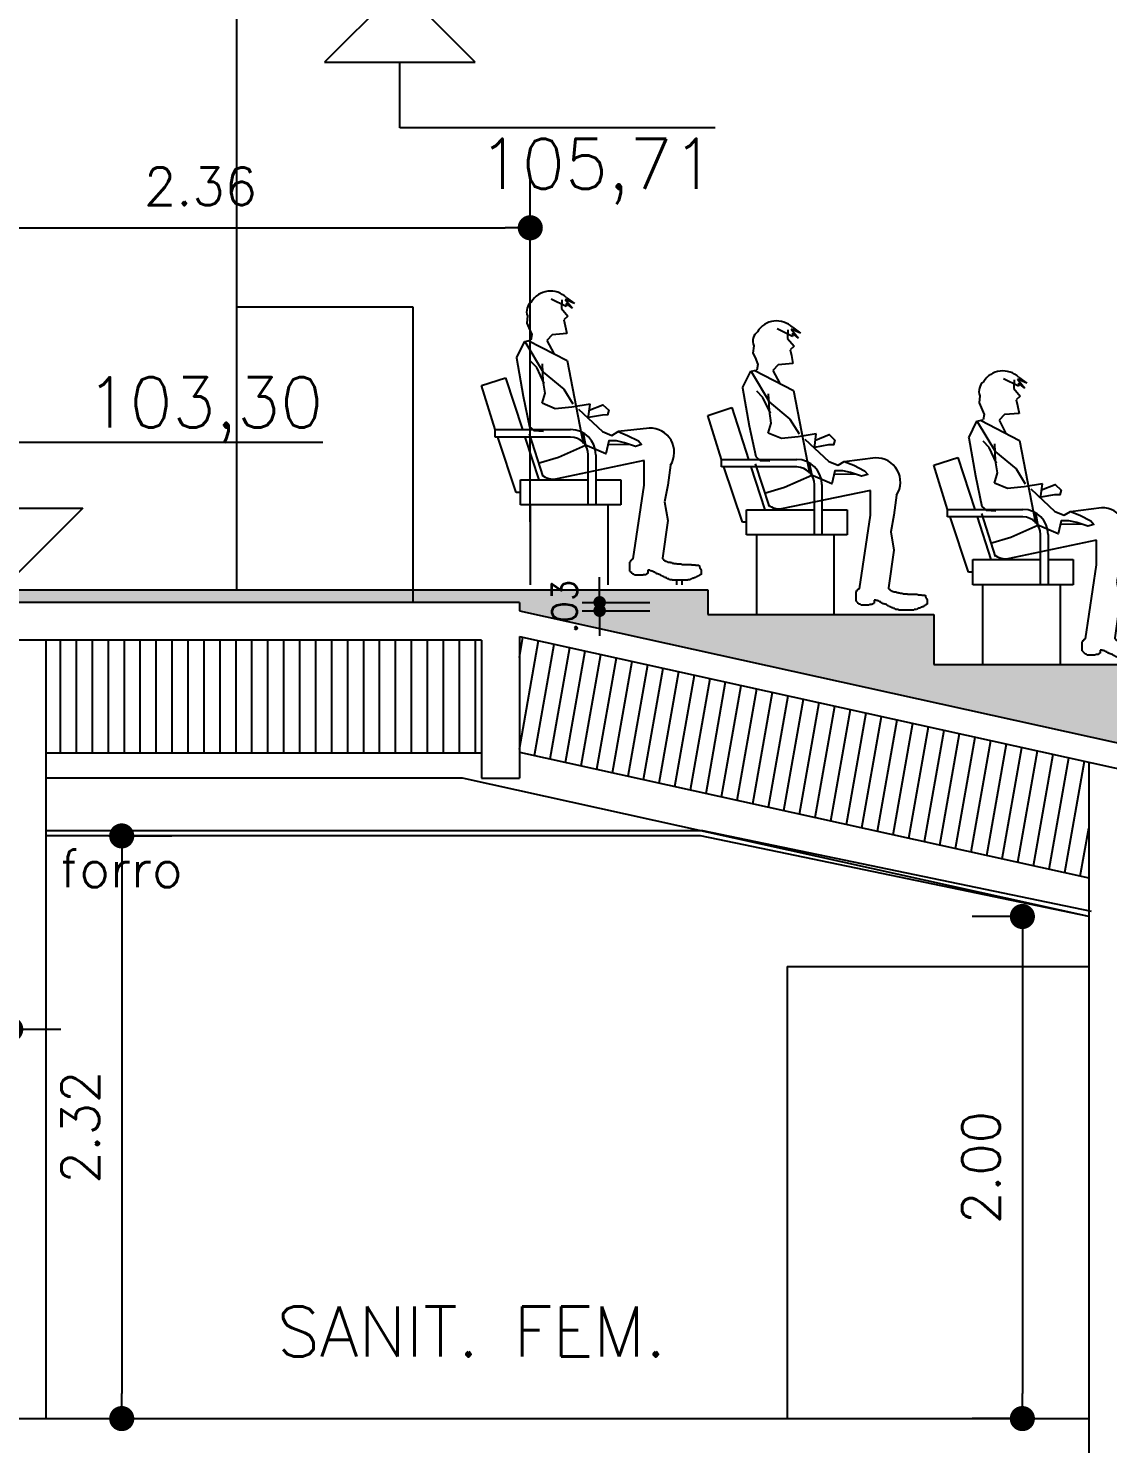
# Model space of a CAD drawing. Extents: x -14 to 107, y -33 to 53.
# Drawn here: x 27.31 to 31.61, y -23.35 to -17.72 of the extents above; entities that cross this region are included whole.
import ezdxf
from ezdxf.enums import TextEntityAlignment as Align

# ---------------------------------------------------------------- set-up
doc = ezdxf.new("R2010")
doc.units = 0
doc.header["$LTSCALE"] = 1.5
doc.header["$MEASUREMENT"] = 0
doc.layers.get('0').update_dxf_attribs({"linetype": 'CONTINUOUS'})
doc.layers.get('DEFPOINTS').update_dxf_attribs({"linetype": 'CONTINUOUS'})
for name, color, linetype in [('A-ESTRUTURA', 4, 'CONTINUOUS'), ('A-FORRO', 2, 'CONTINUOUS'), ('A-HACHURA', 1, 'CONTINUOUS'), ('A-MOBILIA', 1, 'CONTINUOUS'), ('A-PAREDE', 3, 'CONTINUOUS'), ('CARIMBO', 7, 'CONTINUOUS'), ('DUT', 3, 'CONTINUOUS'), ('HACHURA1', 1, 'CONTINUOUS'), ('LNHVISTA', 2, 'CONTINUOUS'), ('N-LNHVISTA', 2, 'CONTINUOUS'), ('N-NOTACOES', 7, 'CONTINUOUS'), ('N-TEXTO', 2, 'CONTINUOUS'), ('P-PESSOA', 7, 'CONTINUOUS')]:
    doc.layers.add(name, color=color, linetype=linetype)
doc.styles.add('COTA', font='romans.shx')
doc.styles.add('REGUA-080', font='simplex', dxfattribs={"height": 0.15})
doc.styles.add('ROMANS', font='romans')
doc.dimstyles.new('DG060-1', dxfattribs={"dimscale": 0.1, "dimtxt": 1.5, "dimasz": 1, "dimexe": 2, "dimexo": 2.5, "dimgap": 0.9, "dimtad": 1, "dimzin": 4, "dimtxsty": 'COTA', "dimblk": 'DOT', "dimblk1": 'DOT', "dimblk2": 'DOT', "dimsah": 1, "dimcen": 0.09, "dimclrd": 1, "dimclre": 1, "dimclrt": 2, "dimazin": 3, "dimtfac": 1, "dimtdec": 4, "dimtix": 1, "dimtmove": 0, "dimatfit": 3, "dimtvp": 2, "dimtolj": 1, "dimtzin": 0})

# ---------------------------------------------------------------- blocks, each defined once
blk = doc.blocks.new('N-1903')
at = {"layer": 'N-NOTACOES', "color": 1}
for p, q in [((0.012546, 0.005615), (0, 0.005615)), ((0, 0.005615), (0, 0.003)), ((-0.003, 0.003), (0.003, 0.003)), ((0, 0), (-0.003, 0.003)), ((0.003, 0.003), (0, 0))]:
    blk.add_line(p, q, dxfattribs=at)
at = {"layer": 'N-NOTACOES', "color": 2, "style": 'ROMANS'}
blk.add_attdef('COTAC', text='', height=0.002, dxfattribs=at).set_placement((0.007851, 0.006908), align=Align.MIDDLE)
blk = doc.blocks.new('PESSOA')
at = {"layer": 'A-MOBILIA'}
for p, q in [((-0.9738, 0.7935), (-0.8786, 0.8244)), ((-0.9196, 0.6179), (-0.9738, 0.7935)), ((-0.8786, 0.8244), (-0.8117, 0.6179)), ((-0.9196, 0.5879), (-0.9196, 0.6179)), ((-0.9196, 0.6179), (-0.6196, 0.6179)), ((-0.6196, 0.5879), (-0.9196, 0.5879)), ((-0.8363, 0.3679), (-0.9096, 0.5879)), ((-0.5496, 0.3179), (-0.5496, 0.5179)), ((-0.5196, 0.5179), (-0.5196, 0.3179)), ((-0.8196, 0.4179), (-0.5496, 0.4179)), ((-0.8196, 0.3179), (-0.8196, 0.4179)), ((-0.5196, 0.4179), (-0.4196, 0.4179)), ((-0.4196, 0.4179), (-0.4196, 0.3179)), ((-0.8196, 0.3679), (-0.8363, 0.3679)), ((-0.4196, 0.3179), (-0.8196, 0.3179)), ((-0.7803, 0.3179), (-0.7803, 0)), ((-0.4721, 0.3179), (-0.4721, 0))]:
    blk.add_line(p, q, dxfattribs=at)
at = {"layer": 'A-MOBILIA', "extrusion": (5.54832e-28, 1, 0)}
for p, q in [((-0.802, 0.5879), (-0.7469, 0.4179)), ((-0.7851, 0.601), (-0.73, 0.431))]:
    blk.add_line(p, q, dxfattribs=at)
at = {"layer": 'A-MOBILIA'}
for radius in [0.1, 0.07]:
    blk.add_arc((-0.6196, 0.5179), radius, 0, 90, dxfattribs=at)
at = {"layer": 'P-PESSOA'}
for p, q in [((-0.6371, 1.1081), (-0.6977, 1.1376)), ((-0.6045, 1.1202), (-0.6416, 1.1361)), ((-0.6416, 1.1361), (-0.6128, 1.1013)), ((-0.6371, 1.144), (-0.6045, 1.1202)), ((-0.6128, 1.1013), (-0.6371, 1.1202)), ((-0.6371, 1.1202), (-0.6371, 1.1081)), ((-0.6414, 1.0315), (-0.635, 1.0001)), ((-0.8352, 0.9031), (-0.8026, 0.9692)), ((-0.8026, 0.9692), (-0.7782, 0.9741)), ((-0.7892, 0.9732), (-0.6332, 0.8928)), ((-0.7743, 0.9963), (-0.7782, 0.9741)), ((-0.7147, 0.9728), (-0.6873, 0.9207)), ((-0.635, 1.0001), (-0.6936, 0.9952)), ((-0.6332, 0.8928), (-0.5697, 0.5631)), ((-0.3069, 0.6241), (-0.4309, 0.6082)), ((-0.5701, 0.6054), (-0.5602, 0.5542)), ((-0.3867, 0.559), (-0.4713, 0.5578)), ((-0.3267, 0.4949), (-0.6801, 0.4211))]:
    blk.add_line(p, q, dxfattribs=at)
at = {"layer": 'P-PESSOA', "linetype": 'CONTINUOUS'}
for p, q in [((-0.655, 1.1345), (-0.6564, 1.1)), ((-0.6564, 1.1), (-0.6304, 1.069)), ((-0.6304, 1.069), (-0.6463, 1.0544)), ((-0.6463, 1.0544), (-0.6413, 1.0313)), ((-0.6936, 0.9952), (-0.7147, 0.9728)), ((-0.8352, 0.9031), (-0.8091, 0.7517)), ((-0.7547, 0.8648), (-0.7787, 0.8891)), ((-0.7245, 0.8016), (-0.7547, 0.8648)), ((-0.7288, 0.8109), (-0.7318, 0.8795)), ((-0.7214, 0.763), (-0.7288, 0.8109)), ((-0.8091, 0.7517), (-0.7828, 0.6295)), ((-0.7334, 0.7226), (-0.7214, 0.763)), ((-0.6811, 0.7009), (-0.7334, 0.7226)), ((-0.6146, 0.7075), (-0.6811, 0.7009)), ((-0.5421, 0.7197), (-0.6146, 0.7075)), ((-0.5496, 0.6624), (-0.5421, 0.7197)), ((-0.7828, 0.6295), (-0.7657, 0.6143)), ((-0.7657, 0.6143), (-0.7274, 0.6121)), ((-0.5602, 0.5542), (-0.6684, 0.5066)), ((-0.6684, 0.5066), (-0.7485, 0.4828)), ((-0.3267, 0.3967), (-0.3267, 0.4949)), ((-0.2224, 0.4758), (-0.2334, 0.3967)), ((-0.3702, 0.1028), (-0.3267, 0.3967)), ((-0.2334, 0.3967), (-0.246, 0.3302)), ((-0.246, 0.3302), (-0.2334, 0.2564)), ((-0.2334, 0.2564), (-0.2546, 0.1062)), ((-0.3839, 0.0544), (-0.3839, 0.0903)), ((-0.3839, 0.0903), (-0.3821, 0.0903)), ((-0.3821, 0.0938), (-0.3803, 0.0956)), ((-0.3821, 0.0903), (-0.3821, 0.0938)), ((-0.3803, 0.0956), (-0.3785, 0.0974)), ((-0.3785, 0.0974), (-0.3767, 0.0992)), ((-0.3767, 0.0992), (-0.3767, 0.101)), ((-0.3767, 0.101), (-0.3749, 0.101)), ((-0.3749, 0.101), (-0.3749, 0.1028)), ((-0.3749, 0.1028), (-0.3702, 0.1028)), ((-0.3713, 0.1064), (-0.3695, 0.1064)), ((-0.3049, 0.058), (-0.3121, 0.058)), ((-0.3121, 0.058), (-0.3121, 0.0454)), ((-0.3049, 0.0562), (-0.3049, 0.058)), ((-0.2546, 0.1062), (-0.2546, 0.1028)), ((-0.2546, 0.1028), (-0.2511, 0.1028)), ((-0.2511, 0.1028), (-0.2511, 0.0992)), ((-0.2511, 0.0992), (-0.2475, 0.0992)), ((-0.2475, 0.0992), (-0.2475, 0.0974)), ((-0.2475, 0.0974), (-0.2457, 0.0974)), ((-0.2457, 0.0974), (-0.2457, 0.0956)), ((-0.2457, 0.0956), (-0.2439, 0.0956)), ((-0.2439, 0.0956), (-0.2421, 0.0938)), ((-0.2421, 0.0938), (-0.2385, 0.0938)), ((-0.2385, 0.0938), (-0.2367, 0.0921)), ((-0.2367, 0.0921), (-0.2349, 0.0921)), ((-0.2349, 0.0921), (-0.2331, 0.0903)), ((-0.2331, 0.0903), (-0.2223, 0.0903)), ((-0.2223, 0.0903), (-0.2223, 0.0885)), ((-0.2223, 0.0885), (-0.2152, 0.0885)), ((-0.2152, 0.0885), (-0.2152, 0.0867)), ((-0.2152, 0.0867), (-0.2098, 0.0867)), ((-0.2098, 0.0867), (-0.208, 0.0849)), ((-0.208, 0.0849), (-0.199, 0.0849)), ((-0.199, 0.0849), (-0.1972, 0.0831)), ((-0.1972, 0.0831), (-0.1811, 0.0831)), ((-0.1811, 0.0831), (-0.1775, 0.0813)), ((-0.1775, 0.0813), (-0.1398, 0.0813)), ((-0.1398, 0.0813), (-0.138, 0.0795)), ((-0.138, 0.0795), (-0.1236, 0.0795)), ((-0.1236, 0.0795), (-0.1218, 0.0777)), ((-0.1218, 0.0777), (-0.1093, 0.0777)), ((-0.1093, 0.0777), (-0.1075, 0.0759)), ((-0.1075, 0.0759), (-0.1075, 0.0705)), ((-0.1075, 0.0705), (-0.1057, 0.0687)), ((-0.1057, 0.0687), (-0.1057, 0.0651)), ((-0.1057, 0.0651), (-0.1039, 0.0651)), ((-0.1039, 0.0651), (-0.1039, 0.0634)), ((-0.1039, 0.0634), (-0.1021, 0.0634)), ((-0.1021, 0.0634), (-0.1021, 0.0598)), ((-0.1021, 0.0598), (-0.1003, 0.0598)), ((-0.1003, 0.0598), (-0.1003, 0.0418)), ((-0.3821, 0.0544), (-0.3839, 0.0544)), ((-0.3821, 0.0526), (-0.3821, 0.0544)), ((-0.3803, 0.0508), (-0.3821, 0.0526)), ((-0.3785, 0.049), (-0.3803, 0.0508)), ((-0.3767, 0.0472), (-0.3785, 0.049)), ((-0.3749, 0.0454), (-0.3767, 0.0472)), ((-0.3749, 0.0436), (-0.3749, 0.0454)), ((-0.3731, 0.0436), (-0.3749, 0.0436)), ((-0.3713, 0.0418), (-0.3731, 0.0436)), ((-0.3677, 0.0418), (-0.3713, 0.0418)), ((-0.3677, 0.04), (-0.3677, 0.0418)), ((-0.3659, 0.04), (-0.3677, 0.04)), ((-0.3641, 0.0382), (-0.3659, 0.04)), ((-0.3318, 0.0382), (-0.3641, 0.0382)), ((-0.33, 0.04), (-0.3318, 0.0382)), ((-0.3193, 0.04), (-0.33, 0.04)), ((-0.3175, 0.0418), (-0.3193, 0.0418)), ((-0.3193, 0.0418), (-0.3193, 0.04)), ((-0.3157, 0.0436), (-0.3175, 0.0436)), ((-0.3175, 0.0436), (-0.3175, 0.0418)), ((-0.3139, 0.0454), (-0.3157, 0.0436)), ((-0.3121, 0.0454), (-0.3139, 0.0454)), ((-0.2995, 0.0562), (-0.3049, 0.0562)), ((-0.2977, 0.0544), (-0.2995, 0.0562)), ((-0.2941, 0.0544), (-0.2977, 0.0544)), ((-0.2923, 0.0526), (-0.2941, 0.0544)), ((-0.2905, 0.0526), (-0.2923, 0.0526)), ((-0.2905, 0.0508), (-0.2905, 0.0526)), ((-0.2852, 0.0508), (-0.2905, 0.0508)), ((-0.2852, 0.0472), (-0.2852, 0.0508)), ((-0.2798, 0.0472), (-0.2852, 0.0472)), ((-0.2798, 0.0454), (-0.2798, 0.0472)), ((-0.2762, 0.0436), (-0.2798, 0.0454)), ((-0.2726, 0.0436), (-0.2762, 0.0436)), ((-0.2708, 0.0418), (-0.2726, 0.0436)), ((-0.2672, 0.0418), (-0.2708, 0.0418)), ((-0.2654, 0.04), (-0.2672, 0.0418)), ((-0.2618, 0.04), (-0.2654, 0.04)), ((-0.2618, 0.0382), (-0.2618, 0.04)), ((-0.26, 0.0364), (-0.2618, 0.0382)), ((-0.2582, 0.0364), (-0.26, 0.0364)), ((-0.2564, 0.0347), (-0.2582, 0.0364)), ((-0.2546, 0.0347), (-0.2564, 0.0347)), ((-0.2529, 0.0329), (-0.2546, 0.0347)), ((-0.2511, 0.0329), (-0.2529, 0.0329)), ((-0.2493, 0.0311), (-0.2511, 0.0329)), ((-0.2475, 0.0311), (-0.2493, 0.0311)), ((-0.2457, 0.0293), (-0.2475, 0.0311)), ((-0.2439, 0.0293), (-0.2457, 0.0293)), ((-0.2403, 0.0275), (-0.2439, 0.0293)), ((-0.2367, 0.0275), (-0.2403, 0.0275)), ((-0.2367, 0.0257), (-0.2367, 0.0275)), ((-0.2349, 0.0239), (-0.2367, 0.0257)), ((-0.2295, 0.0239), (-0.2349, 0.0239)), ((-0.2295, 0.0221), (-0.2295, 0.0239)), ((-0.2277, 0.0221), (-0.2295, 0.0221)), ((-0.2259, 0.0203), (-0.2277, 0.0221)), ((-0.2152, 0.0203), (-0.2259, 0.0203)), ((-0.2152, 0.0185), (-0.2152, 0.0203)), ((-0.1541, 0.0185), (-0.2152, 0.0185)), ((-0.1523, 0.0203), (-0.1541, 0.0185)), ((-0.1434, 0.0203), (-0.1523, 0.0203)), ((-0.1416, 0.0221), (-0.1434, 0.0203)), ((-0.138, 0.0239), (-0.1416, 0.0221)), ((-0.1362, 0.0239), (-0.138, 0.0239)), ((-0.1344, 0.0257), (-0.1362, 0.0239)), ((-0.1308, 0.0257), (-0.1344, 0.0257)), ((-0.1272, 0.0275), (-0.1308, 0.0257)), ((-0.1254, 0.0293), (-0.1272, 0.0275)), ((-0.1218, 0.0293), (-0.1254, 0.0293)), ((-0.12, 0.0311), (-0.1218, 0.0293)), ((-0.1164, 0.0311), (-0.12, 0.0311)), ((-0.1146, 0.0329), (-0.1164, 0.0311)), ((-0.1111, 0.0347), (-0.1146, 0.0347)), ((-0.1146, 0.0347), (-0.1146, 0.0329)), ((-0.1093, 0.0364), (-0.1111, 0.0347)), ((-0.1075, 0.0364), (-0.1093, 0.0364)), ((-0.1057, 0.04), (-0.1075, 0.0382)), ((-0.1075, 0.0382), (-0.1075, 0.0364)), ((-0.1021, 0.04), (-0.1057, 0.04)), ((-0.1003, 0.0418), (-0.1021, 0.04))]:
    blk.add_line(p, q, dxfattribs=at)
for points in [[(-0.7912, 1.0705), (-0.7946, 1.0418), (-0.7857, 1.0233), (-0.7743, 0.9963)], [(-0.8017, 0.9683), (-0.7287, 0.8466), (-0.6469, 0.7789), (-0.6105, 0.7204)], [(-0.5882, 0.6993), (-0.4926, 0.61), (-0.4552, 0.595), (-0.4306, 0.61), (-0.3932, 0.595), (-0.3499, 0.5727), (-0.3373, 0.5581), (-0.3622, 0.5508), (-0.4058, 0.5654), (-0.4368, 0.5727), (-0.4677, 0.5727), (-0.48, 0.5212), (-0.5637, 0.5567)], [(-0.5453, 0.6953), (-0.4911, 0.7171), (-0.4682, 0.6952), (-0.4735, 0.6766), (-0.4936, 0.6758), (-0.5492, 0.6662)]]:
    blk.add_lwpolyline(points, dxfattribs=at)
at = {"layer": 'P-PESSOA'}
for centre, radius, start, end in [((-0.6996, 1.0798), 0.0897, 45.7873, 148.4559), ((-0.7471, 1.0888), 0.0477, 127.3399, 202.5127), ((-0.3037, 0.5277), 0.0964, 327.4435, 91.889), ((-0.6861, 0.499), 0.0783, 232.6566, 276.7974), ((-0.7337, 0.5428), 0.133, 293.608, 293.7502)]:
    blk.add_arc(centre, radius, start, end, dxfattribs=at)
blk = doc.blocks.new('DOT')
at = {"color": 0, "linetype": 'BYBLOCK'}
blk.add_line((-0.5, 0), (-1, 0), dxfattribs=at)
at = {"color": 0, "linetype": 'BYBLOCK', "const_width": 0.5}
blk.add_lwpolyline([(-0.25, 0, 1), (0.25, 0, 1)], format="xyb", close=True, dxfattribs=at)
blk = doc.blocks.new('*D34')
at = {"color": 1, "linetype": 'BYBLOCK'}
for p, q in [((29.5866, -19.9524), (29.5866, -19.9024)), ((29.5171, -20.0024), (29.7866, -20.0024)), ((29.5866, -20.0024), (29.5866, -20.0355)), ((29.5171, -20.0355), (29.7866, -20.0355)), ((29.5866, -20.0855), (29.5866, -20.1355))]:
    blk.add_line(p, q, dxfattribs=at)
at = {"layer": 'DEFPOINTS', "color": 0, "linetype": 'BYBLOCK'}
for p in [(29.2671, -20.0024), (29.2671, -20.0355), (29.5866, -20.0355)]:
    blk.add_point(p, dxfattribs=at)
at = {"color": 1, "linetype": 'BYBLOCK', "xscale": 0.05, "yscale": 0.05, "zscale": 0.05}
for p, rotation in [((29.5866, -20.0024), 270), ((29.5866, -20.0355), 90)]:
    blk.add_blockref('DOT', p, dxfattribs=dict(at, rotation=rotation))
at = {"color": 2, "linetype": 'BYBLOCK', "insert": (29.4466, -20.019), "char_height": 0.1, "attachment_point": 5, "rotation": 90, "style": 'COTA'}
blk.add_mtext('\\A1;.03', dxfattribs=at)
blk = doc.blocks.new('_DOT')
at = {"color": 0, "linetype": 'BYBLOCK'}
blk.add_line((-0.5, 0), (-1, 0), dxfattribs=at)
at = {"color": 0, "linetype": 'BYBLOCK', "const_width": 0.5}
blk.add_lwpolyline([(-0.25, 0, 1), (0.25, 0, 1)], format="xyb", close=True, dxfattribs=at)
blk = doc.blocks.new('*D54')
at = {"color": 1, "linetype": 'BYBLOCK'}
for p, q in [((26.8639, -21.4824), (26.8639, -21.9024)), ((27.2431, -21.4824), (27.2431, -21.9024)), ((26.7639, -21.7024), (26.6639, -21.7024)), ((26.8639, -21.7024), (27.2431, -21.7024)), ((27.3431, -21.7024), (27.4431, -21.7024))]:
    blk.add_line(p, q, dxfattribs=at)
at = {"layer": 'DEFPOINTS', "color": 0, "linetype": 'BYBLOCK'}
for p in [(26.8639, -21.2324), (27.2431, -21.2324), (27.2431, -21.7024)]:
    blk.add_point(p, dxfattribs=at)
at = {"color": 1, "linetype": 'BYBLOCK', "xscale": 0.1, "yscale": 0.1, "zscale": 0.1}
blk.add_blockref('DOT', (26.8639, -21.7024), dxfattribs=at)
at = {"color": 1, "linetype": 'BYBLOCK', "xscale": 0.1, "yscale": 0.1, "zscale": 0.1, "rotation": 180}
blk.add_blockref('DOT', (27.2431, -21.7024), dxfattribs=at)
at = {"color": 2, "linetype": 'BYBLOCK', "insert": (27.0535, -21.5374), "char_height": 0.15, "attachment_point": 5, "style": 'COTA'}
blk.add_mtext('\\A1;.38', dxfattribs=at)
blk = doc.blocks.new('*D55')
at = {"color": 1, "linetype": 'BYBLOCK'}
for p, q in [((27.6331, -20.9324), (27.8848, -20.9324)), ((27.6848, -21.0324), (27.6848, -23.1524)), ((27.6331, -23.2524), (27.8848, -23.2524))]:
    blk.add_line(p, q, dxfattribs=at)
at = {"layer": 'DEFPOINTS', "color": 0, "linetype": 'BYBLOCK'}
for p in [(27.3831, -20.9324), (27.3831, -23.2524), (27.6848, -23.2524)]:
    blk.add_point(p, dxfattribs=at)
at = {"color": 1, "linetype": 'BYBLOCK', "xscale": 0.1, "yscale": 0.1, "zscale": 0.1}
for p, rotation in [((27.6848, -20.9324), 90), ((27.6848, -23.2524), 270)]:
    blk.add_blockref('DOT', p, dxfattribs=dict(at, rotation=rotation))
at = {"color": 2, "linetype": 'BYBLOCK', "insert": (27.5198, -22.0924), "char_height": 0.15, "attachment_point": 5, "rotation": 90, "style": 'COTA'}
blk.add_mtext('\\A1;2.32', dxfattribs=at)
blk = doc.blocks.new('*D56')
at = {"color": 1, "linetype": 'BYBLOCK'}
for p, q in [((31.2831, -21.2532), (31.0688, -21.2532)), ((31.2688, -21.3532), (31.2688, -23.1524)), ((31.2831, -23.2524), (31.0688, -23.2524))]:
    blk.add_line(p, q, dxfattribs=at)
at = {"layer": 'DEFPOINTS', "color": 0, "linetype": 'BYBLOCK'}
for p in [(31.5331, -21.2532), (31.2688, -23.2524), (31.5331, -23.2524)]:
    blk.add_point(p, dxfattribs=at)
at = {"color": 1, "linetype": 'BYBLOCK', "xscale": 0.1, "yscale": 0.1, "zscale": 0.1}
for p, rotation in [((31.2688, -21.2532), 90), ((31.2688, -23.2524), 270)]:
    blk.add_blockref('DOT', p, dxfattribs=dict(at, rotation=rotation))
at = {"color": 2, "linetype": 'BYBLOCK', "insert": (31.1038, -22.2528), "char_height": 0.15, "attachment_point": 5, "rotation": 90, "style": 'COTA'}
blk.add_mtext('\\A1;2.00', dxfattribs=at)
blk = doc.blocks.new('*D82')
at = {"color": 1, "linetype": 'BYBLOCK'}
for p, q in [((26.6855, -19.7024), (26.6855, -18.3109)), ((29.3106, -19.6824), (29.3106, -18.3109)), ((26.7855, -18.5109), (29.2106, -18.5109))]:
    blk.add_line(p, q, dxfattribs=at)
at = {"layer": 'DEFPOINTS', "color": 0, "linetype": 'BYBLOCK'}
for p in [(29.3106, -18.5109), (29.3106, -19.9324), (26.6855, -19.9524)]:
    blk.add_point(p, dxfattribs=at)
at = {"color": 1, "linetype": 'BYBLOCK', "xscale": 0.1, "yscale": 0.1, "zscale": 0.1, "rotation": 180}
blk.add_blockref('DOT', (26.6855, -18.5109), dxfattribs=at)
at = {"color": 1, "linetype": 'BYBLOCK', "xscale": 0.1, "yscale": 0.1, "zscale": 0.1}
blk.add_blockref('DOT', (29.3106, -18.5109), dxfattribs=at)
at = {"color": 2, "linetype": 'BYBLOCK', "insert": (27.9981, -18.3459), "char_height": 0.15, "attachment_point": 5, "style": 'COTA'}
blk.add_mtext('\\A1;2.36', dxfattribs=at)

msp = doc.modelspace()

# ---------------------------------------------------------------- hatches: boundary and pattern name
at = {"layer": 'A-HACHURA'}
h = msp.add_hatch(dxfattribs=at)
h.set_pattern_fill('ANSI31', color=256, scale=0.02, angle=35, style=0)
h.set_pattern_definition([(80, (7.375176, -43.08307), (-0.06253529, 0.01102666), [])])
h.paths.add_polyline_path([(29.2671, -20.138), (29.2671, -20.5988), (31.5331, -21.0996), (31.5331, -20.6387)])
at = {"layer": 'DUT'}
h = msp.add_hatch(dxfattribs=at)
h.set_pattern_fill('ANSI31', color=1, scale=0.02, angle=45, style=0)
h.set_pattern_definition([(90, (7.375176, -43.08307), (-0.0635, 7e-18), [])])
h.paths.add_polyline_path([(29.1171, -20.6024), (29.1171, -20.1524), (27.3831, -20.1524), (27.3831, -20.6024)])
h.paths.add_polyline_path([(27.2431, -20.1524), (26.9731, -20.1524), (26.9731, -20.6024), (27.2431, -20.6024)])
h.paths.add_polyline_path([(26.6731, -20.6024), (26.6731, -20.1524), (25.334, -20.1524), (25.3083, -20.6024)])
h.paths.add_polyline_path([(25.3083, -20.6024), (25.334, -20.1524), (24.5731, -20.1524), (24.5731, -20.6024)])
h.paths.add_polyline_path([(24.5731, -20.1524), (24.4631, -20.1524), (24.4631, -20.6024), (24.5731, -20.6024)])
at = {"layer": 'HACHURA1'}
h = msp.add_hatch(dxfattribs=at)
h.set_pattern_fill('AR-SAND', scale=0.003, angle=45, style=0)
h.set_pattern_definition([(82.5, (7.37518, -43.08307), (-0.1072144, 0.10042605), [0, -0.115824, 0, -0.12954, 0, -0.123825]), (52.5, (7.37518, -43.08307), (-0.0567033, 0.2474199), [0, -0.062484, 0, -0.104394, 0, -0.040005]), (12.5, (7.3089, -43.14935), (0.16748995, 0.1680997), [0, -0.0381, 0, -0.13716, 0, -0.17907]), (2.5, (7.3089, -43.14935), (0.1146843, 0.2092652), [0, -0.01905, 0, -0.089916, 0, -0.10287])])
h.paths.add_polyline_path([(31.8171, -20.4491), (31.8171, -20.2502), (30.9171, -20.2502), (30.9171, -20.0513), (30.0171, -20.0513), (30.0171, -19.9524), (28.2931, -19.9524), (28.2931, -20.0024), (29.2671, -20.0024), (29.2671, -20.0355), (33.8561, -21.0497), (33.8561, -20.8169), (33.6171, -20.8169), (33.6171, -20.648), (32.7171, -20.648), (32.7171, -20.4491)])
h.paths.add_polyline_path([(28.0599, -20.0024), (28.0599, -19.9524), (26.6931, -19.9524), (26.6931, -20.0024)])
h.paths.add_polyline_path([(28.2931, -20.0024), (28.2931, -19.9524), (28.0599, -19.9524), (28.0599, -20.0024)])
h.paths.add_polyline_path([(29.3716, -20.1487), (29.3716, -19.8892), (29.5216, -19.8892), (29.5216, -20.1487)], flags=9)

# ---------------------------------------------------------------- linework, layer by layer
at = {"color": 4}
for p, q in [((29.2671, -20.0024), (29.2671, -20.0355)), ((29.2671, -20.0355), (37.4834, -21.8513)), ((29.1171, -20.1524), (29.1171, -20.7024)), ((29.2671, -20.138), (37.0121, -21.8496)), ((29.2671, -20.138), (29.2671, -20.7024)), ((29.1171, -20.7024), (29.2671, -20.7024))]:
    msp.add_line(p, q, dxfattribs=at)
at = {"layer": 'A-ESTRUTURA'}
for p, q in [((29.2671, -20.0024), (24.5231, -20.0024)), ((22.1731, -23.2524), (31.5331, -23.2524))]:
    msp.add_line(p, q, dxfattribs=at)
msp.add_lwpolyline([(29.1171, -20.1524), (26.9731, -20.1524)], dxfattribs=at)
at = {"layer": 'A-FORRO'}
for p, q in [((29.9979, -20.9124), (27.3831, -20.9124)), ((29.9876, -20.9324), (27.3831, -20.9324)), ((31.5331, -21.2532), (29.9876, -20.9324)), ((31.5435, -21.2332), (29.9979, -20.9124))]:
    msp.add_line(p, q, dxfattribs=at)
at = {"layer": 'A-MOBILIA'}
for p, q in [((29.1171, -19.1389), (29.2123, -19.108)), ((29.1713, -19.3145), (29.1171, -19.1389)), ((29.2123, -19.108), (29.2792, -19.3145)), ((30.0171, -19.2578), (30.1123, -19.2269)), ((30.0713, -19.4334), (30.0171, -19.2578)), ((30.1123, -19.2269), (30.1792, -19.4334)), ((29.1713, -19.3445), (29.1713, -19.3145)), ((29.1713, -19.3145), (29.4713, -19.3145)), ((29.4713, -19.3445), (29.1713, -19.3445)), ((29.2546, -19.5645), (29.1813, -19.3445)), ((29.5413, -19.6145), (29.5413, -19.4145)), ((29.5713, -19.4145), (29.5713, -19.6145)), ((30.0713, -19.4634), (30.0713, -19.4334)), ((30.0713, -19.4334), (30.3713, -19.4334)), ((30.3713, -19.4634), (30.0713, -19.4634)), ((30.1546, -19.6834), (30.0813, -19.4634)), ((29.2713, -19.5145), (29.5413, -19.5145)), ((29.2713, -19.6145), (29.2713, -19.5145)), ((29.5713, -19.5145), (29.6713, -19.5145)), ((29.6713, -19.5145), (29.6713, -19.6145)), ((30.4413, -19.7334), (30.4413, -19.5334)), ((30.4713, -19.5334), (30.4713, -19.7334)), ((29.2713, -19.5645), (29.2546, -19.5645)), ((29.6713, -19.6145), (29.2713, -19.6145)), ((29.3106, -19.6145), (29.3106, -19.9324)), ((29.6188, -19.6145), (29.6188, -19.9324)), ((30.1713, -19.6334), (30.4413, -19.6334)), ((30.1713, -19.7334), (30.1713, -19.6334)), ((30.4713, -19.6334), (30.5713, -19.6334)), ((30.5713, -19.6334), (30.5713, -19.7334)), ((30.1713, -19.6834), (30.1546, -19.6834)), ((30.5713, -19.7334), (30.1713, -19.7334)), ((30.2106, -19.7334), (30.2106, -20.0513)), ((30.5188, -19.7334), (30.5188, -20.0513))]:
    msp.add_line(p, q, dxfattribs=at)
at = {"layer": 'A-MOBILIA', "extrusion": (5.54832e-28, 1, 0)}
for p, q in [((29.2889, -19.3445), (29.344, -19.5145)), ((29.3058, -19.3314), (29.3609, -19.5014)), ((30.1889, -19.4634), (30.244, -19.6334)), ((30.2058, -19.4503), (30.2609, -19.6203))]:
    msp.add_line(p, q, dxfattribs=at)
at = {"layer": 'A-MOBILIA'}
for centre, radius in [((29.4713, -19.4145), 0.1), ((29.4713, -19.4145), 0.07), ((30.3713, -19.5334), 0.1), ((30.3713, -19.5334), 0.07)]:
    msp.add_arc(centre, radius, 0, 90, dxfattribs=at)
at = {"layer": 'A-PAREDE'}
msp.add_line((31.5331, -20.6387), (31.5331, -24.2524), dxfattribs=at)
at = {"layer": 'DUT'}
msp.add_line((29.2671, -20.5988), (31.5331, -21.0996), dxfattribs=at)
msp.add_lwpolyline([(29.1171, -20.6024), (27.3831, -20.6024)], dxfattribs=at)
at = {"layer": 'LNHVISTA', "color": 7}
for p, q in [((29.8931, -19.9139), (29.8931, -19.9324)), ((29.9131, -19.9139), (29.9131, -19.9324))]:
    msp.add_line(p, q, dxfattribs=at)
at = {"layer": 'N-LNHVISTA', "color": 7}
msp.add_line((28.1431, -19.9524), (28.1431, -17.5424), dxfattribs=at)
at = {"layer": 'N-LNHVISTA', "color": 1}
for p, q in [((28.1431, -18.8259), (28.8431, -18.8259)), ((28.8431, -18.8259), (28.8431, -20.0024)), ((30.3331, -21.4524), (31.5331, -21.4524)), ((30.3331, -21.4524), (30.3331, -23.2524))]:
    msp.add_line(p, q, dxfattribs=at)
at = {"layer": 'N-LNHVISTA'}
for p, q in [((26.6931, -19.9524), (30.0171, -19.9524)), ((30.0171, -19.9524), (30.0171, -20.0513)), ((30.0171, -20.0513), (30.9171, -20.0513)), ((30.9171, -20.0513), (30.9171, -20.2502)), ((30.9171, -20.2502), (31.8171, -20.2502))]:
    msp.add_line(p, q, dxfattribs=at)
at = {"layer": 'N-LNHVISTA', "color": 3}
msp.add_line((27.3831, -20.1524), (27.3831, -23.2524), dxfattribs=at)
at = {"layer": 'N-LNHVISTA', "color": 7}
msp.add_lwpolyline([(31.5331, -21.2532), (29.0407, -20.7024), (27.3831, -20.7024)], dxfattribs=at)
at = {"layer": 'P-PESSOA'}
for p, q in [((29.4538, -18.8243), (29.3932, -18.7948)), ((29.4864, -18.8122), (29.4493, -18.7963)), ((29.4493, -18.7963), (29.4781, -18.8311)), ((29.4538, -18.7883), (29.4864, -18.8122)), ((29.4781, -18.8311), (29.4538, -18.8122)), ((29.4538, -18.8122), (29.4538, -18.8243)), ((29.3166, -18.9361), (29.3127, -18.9583)), ((29.4559, -18.9323), (29.3973, -18.9372)), ((29.4495, -18.9009), (29.4559, -18.9323)), ((30.3538, -18.9432), (30.2932, -18.9137)), ((30.3864, -18.9311), (30.3493, -18.9152)), ((30.3493, -18.9152), (30.3781, -18.95)), ((30.3538, -18.9072), (30.3864, -18.9311)), ((30.3781, -18.95), (30.3538, -18.9311)), ((30.3538, -18.9311), (30.3538, -18.9432)), ((29.2557, -19.0293), (29.2883, -18.9632)), ((29.2883, -18.9632), (29.3127, -18.9583)), ((29.3017, -18.9592), (29.4577, -19.0396)), ((29.3762, -18.9596), (29.4043, -19.0121)), ((29.4577, -19.0396), (29.5212, -19.3693)), ((30.3495, -19.0198), (30.3559, -19.0512)), ((30.1557, -19.1482), (30.1883, -19.0821)), ((30.1883, -19.0821), (30.2127, -19.0772)), ((30.2017, -19.0781), (30.3577, -19.1585)), ((30.2166, -19.055), (30.2127, -19.0772)), ((30.2762, -19.0785), (30.3036, -19.1306)), ((30.3559, -19.0512), (30.2973, -19.0561)), ((30.3577, -19.1585), (30.4212, -19.4882)), ((29.5208, -19.327), (29.5307, -19.3782)), ((29.7853, -19.3082), (29.6607, -19.3226)), ((29.7042, -19.3734), (29.6196, -19.3746)), ((29.7642, -19.4375), (29.4108, -19.5113)), ((30.684, -19.4272), (30.56, -19.4431)), ((30.4208, -19.4459), (30.4307, -19.4971)), ((30.6042, -19.4923), (30.5196, -19.4935)), ((30.6642, -19.5564), (30.3108, -19.6302))]:
    msp.add_line(p, q, dxfattribs=at)
at = {"layer": 'P-PESSOA', "linetype": 'CONTINUOUS'}
for p, q in [((29.4359, -18.7979), (29.4345, -18.8324)), ((29.4345, -18.8324), (29.4605, -18.8634)), ((29.4605, -18.8634), (29.4446, -18.878)), ((29.4446, -18.878), (29.4496, -18.9011)), ((30.3359, -18.9168), (30.3345, -18.9513)), ((29.3973, -18.9372), (29.3762, -18.9596)), ((30.3345, -18.9513), (30.3605, -18.9823)), ((30.3605, -18.9823), (30.3446, -18.9969)), ((29.2557, -19.0293), (29.2818, -19.1807)), ((29.3362, -19.0676), (29.3122, -19.0432)), ((30.3446, -18.9969), (30.3496, -19.02)), ((29.3664, -19.1308), (29.3362, -19.0676)), ((29.3621, -19.1215), (29.3591, -19.0529)), ((30.2973, -19.0561), (30.2762, -19.0785)), ((29.3695, -19.1694), (29.3621, -19.1215)), ((30.1557, -19.1482), (30.1818, -19.2996)), ((29.2818, -19.1807), (29.3081, -19.3029)), ((29.3575, -19.2098), (29.3695, -19.1694)), ((29.4098, -19.2315), (29.3575, -19.2098)), ((29.5488, -19.2127), (29.4763, -19.2249)), ((29.5413, -19.27), (29.5488, -19.2127)), ((30.2362, -19.1865), (30.2122, -19.1621)), ((30.2664, -19.2497), (30.2362, -19.1865)), ((30.2621, -19.2404), (30.2591, -19.1718)), ((29.4763, -19.2249), (29.4098, -19.2315)), ((30.2695, -19.2883), (30.2621, -19.2404)), ((29.3081, -19.3029), (29.3252, -19.3181)), ((29.3252, -19.3181), (29.3635, -19.3203)), ((30.1818, -19.2996), (30.2081, -19.4218)), ((30.2575, -19.3287), (30.2695, -19.2883)), ((30.3098, -19.3504), (30.2575, -19.3287)), ((29.5307, -19.3782), (29.4225, -19.4258)), ((30.3763, -19.3438), (30.3098, -19.3504)), ((30.4488, -19.3316), (30.3763, -19.3438)), ((30.4413, -19.3889), (30.4488, -19.3316)), ((29.4225, -19.4258), (29.3424, -19.4496)), ((29.7642, -19.5357), (29.7642, -19.4375)), ((30.2081, -19.4218), (30.2252, -19.437)), ((30.2252, -19.437), (30.2635, -19.4392)), ((29.8685, -19.4565), (29.8575, -19.5357)), ((30.4307, -19.4971), (30.3225, -19.5447)), ((29.7207, -19.8296), (29.7642, -19.5357)), ((29.8575, -19.5357), (29.8449, -19.6022)), ((30.3225, -19.5447), (30.2424, -19.5685)), ((29.8449, -19.6022), (29.8575, -19.676)), ((30.6642, -19.6546), (30.6642, -19.5564)), ((30.7685, -19.5754), (30.7575, -19.6546)), ((30.6207, -19.9485), (30.6642, -19.6546)), ((30.7575, -19.6546), (30.7449, -19.7211)), ((29.8575, -19.676), (29.8363, -19.8262)), ((30.7449, -19.7211), (30.7575, -19.7949)), ((29.7088, -19.8385), (29.7106, -19.8368)), ((29.7106, -19.8368), (29.7124, -19.835)), ((29.7124, -19.835), (29.7142, -19.8332)), ((29.7142, -19.8332), (29.7142, -19.8314)), ((29.7142, -19.8314), (29.716, -19.8314)), ((29.716, -19.8314), (29.716, -19.8296)), ((29.716, -19.8296), (29.7207, -19.8296)), ((29.7196, -19.826), (29.7214, -19.826)), ((29.8363, -19.8262), (29.8363, -19.8296)), ((29.8363, -19.8296), (29.8398, -19.8296)), ((29.8398, -19.8296), (29.8398, -19.8332)), ((29.8398, -19.8332), (29.8434, -19.8332)), ((29.8434, -19.8332), (29.8434, -19.835)), ((29.8434, -19.835), (29.8452, -19.835)), ((29.8452, -19.835), (29.8452, -19.8368)), ((29.8452, -19.8368), (29.847, -19.8368)), ((29.847, -19.8368), (29.8488, -19.8385)), ((30.7575, -19.7949), (30.7363, -19.9451)), ((29.707, -19.878), (29.707, -19.8421)), ((29.707, -19.8421), (29.7088, -19.8421)), ((29.7088, -19.878), (29.707, -19.878)), ((29.7088, -19.8421), (29.7088, -19.8385)), ((29.7088, -19.8798), (29.7088, -19.878)), ((29.7106, -19.8816), (29.7088, -19.8798)), ((29.7124, -19.8834), (29.7106, -19.8816)), ((29.7142, -19.8852), (29.7124, -19.8834)), ((29.716, -19.887), (29.7142, -19.8852)), ((29.716, -19.8888), (29.716, -19.887)), ((29.7178, -19.8888), (29.716, -19.8888)), ((29.7196, -19.8906), (29.7178, -19.8888)), ((29.7232, -19.8906), (29.7196, -19.8906)), ((29.7232, -19.8924), (29.7232, -19.8906)), ((29.725, -19.8924), (29.7232, -19.8924)), ((29.7268, -19.8941), (29.725, -19.8924)), ((29.7591, -19.8941), (29.7268, -19.8941)), ((29.7609, -19.8924), (29.7591, -19.8941)), ((29.7716, -19.8924), (29.7609, -19.8924)), ((29.7734, -19.8906), (29.7716, -19.8906)), ((29.7716, -19.8906), (29.7716, -19.8924)), ((29.7752, -19.8888), (29.7734, -19.8888)), ((29.7734, -19.8888), (29.7734, -19.8906)), ((29.777, -19.887), (29.7752, -19.8888)), ((29.7788, -19.887), (29.777, -19.887)), ((29.786, -19.8744), (29.7788, -19.8744)), ((29.7788, -19.8744), (29.7788, -19.887)), ((29.786, -19.8762), (29.786, -19.8744)), ((29.7914, -19.8762), (29.786, -19.8762)), ((29.7932, -19.878), (29.7914, -19.8762)), ((29.7968, -19.878), (29.7932, -19.878)), ((29.7986, -19.8798), (29.7968, -19.878)), ((29.8004, -19.8798), (29.7986, -19.8798)), ((29.8004, -19.8816), (29.8004, -19.8798)), ((29.8057, -19.8816), (29.8004, -19.8816)), ((29.8057, -19.8852), (29.8057, -19.8816)), ((29.8111, -19.8852), (29.8057, -19.8852)), ((29.8111, -19.887), (29.8111, -19.8852)), ((29.8147, -19.8888), (29.8111, -19.887)), ((29.8183, -19.8888), (29.8147, -19.8888)), ((29.8201, -19.8906), (29.8183, -19.8888)), ((29.8237, -19.8906), (29.8201, -19.8906)), ((29.8255, -19.8924), (29.8237, -19.8906)), ((29.8291, -19.8924), (29.8255, -19.8924)), ((29.8291, -19.8941), (29.8291, -19.8924)), ((29.8309, -19.8959), (29.8291, -19.8941)), ((29.8488, -19.8385), (29.8524, -19.8385)), ((29.8524, -19.8385), (29.8542, -19.8403)), ((29.8542, -19.8403), (29.856, -19.8403)), ((29.856, -19.8403), (29.8578, -19.8421)), ((29.8578, -19.8421), (29.8686, -19.8421)), ((29.8686, -19.8421), (29.8686, -19.8439)), ((29.8686, -19.8439), (29.8757, -19.8439)), ((29.8757, -19.8439), (29.8757, -19.8457)), ((29.8757, -19.8457), (29.8811, -19.8457)), ((29.8811, -19.8457), (29.8829, -19.8475)), ((29.8829, -19.8475), (29.8919, -19.8475)), ((29.8919, -19.8475), (29.8937, -19.8493)), ((29.8937, -19.8493), (29.9098, -19.8493)), ((29.9098, -19.8493), (29.9134, -19.8511)), ((29.9134, -19.8511), (29.9511, -19.8511)), ((29.9511, -19.8511), (29.9529, -19.8529)), ((29.9529, -19.8529), (29.9673, -19.8529)), ((29.9673, -19.8529), (29.9691, -19.8547)), ((29.9691, -19.8547), (29.9816, -19.8547)), ((29.9816, -19.8547), (29.9834, -19.8565)), ((29.9834, -19.8565), (29.9834, -19.8619)), ((29.9834, -19.8619), (29.9852, -19.8637)), ((29.9852, -19.8924), (29.9834, -19.8941)), ((29.9834, -19.8941), (29.9834, -19.8959)), ((29.9852, -19.8637), (29.9852, -19.8672)), ((29.9852, -19.8672), (29.987, -19.8672)), ((29.9888, -19.8924), (29.9852, -19.8924)), ((29.987, -19.8672), (29.987, -19.869)), ((29.987, -19.869), (29.9888, -19.869)), ((29.9888, -19.869), (29.9888, -19.8726)), ((29.9888, -19.8726), (29.9906, -19.8726)), ((29.9906, -19.8906), (29.9888, -19.8924)), ((29.9906, -19.8726), (29.9906, -19.8906)), ((29.8327, -19.8959), (29.8309, -19.8959)), ((29.8345, -19.8977), (29.8327, -19.8959)), ((29.8363, -19.8977), (29.8345, -19.8977)), ((29.8381, -19.8995), (29.8363, -19.8977)), ((29.8398, -19.8995), (29.8381, -19.8995)), ((29.8416, -19.9013), (29.8398, -19.8995)), ((29.8434, -19.9013), (29.8416, -19.9013)), ((29.8452, -19.9031), (29.8434, -19.9013)), ((29.847, -19.9031), (29.8452, -19.9031)), ((29.8506, -19.9049), (29.847, -19.9031)), ((29.8542, -19.9049), (29.8506, -19.9049)), ((29.8542, -19.9067), (29.8542, -19.9049)), ((29.856, -19.9085), (29.8542, -19.9067)), ((29.8614, -19.9085), (29.856, -19.9085)), ((29.8614, -19.9103), (29.8614, -19.9085)), ((29.8632, -19.9103), (29.8614, -19.9103)), ((29.865, -19.9121), (29.8632, -19.9103)), ((29.8757, -19.9121), (29.865, -19.9121)), ((29.8757, -19.9139), (29.8757, -19.9121)), ((29.9368, -19.9139), (29.8757, -19.9139)), ((29.9386, -19.9121), (29.9368, -19.9139)), ((29.9475, -19.9121), (29.9386, -19.9121)), ((29.9493, -19.9103), (29.9475, -19.9121)), ((29.9529, -19.9085), (29.9493, -19.9103)), ((29.9547, -19.9085), (29.9529, -19.9085)), ((29.9565, -19.9067), (29.9547, -19.9085)), ((29.9601, -19.9067), (29.9565, -19.9067)), ((29.9637, -19.9049), (29.9601, -19.9067)), ((29.9655, -19.9031), (29.9637, -19.9049)), ((29.9691, -19.9031), (29.9655, -19.9031)), ((29.9709, -19.9013), (29.9691, -19.9031)), ((29.9745, -19.9013), (29.9709, -19.9013)), ((29.9763, -19.8995), (29.9745, -19.9013)), ((29.9798, -19.8977), (29.9763, -19.8977)), ((29.9763, -19.8977), (29.9763, -19.8995)), ((29.9816, -19.8959), (29.9798, -19.8977)), ((29.9834, -19.8959), (29.9816, -19.8959)), ((30.6142, -19.9521), (30.6142, -19.9503)), ((30.6142, -19.9503), (30.616, -19.9503)), ((30.616, -19.9503), (30.616, -19.9485)), ((30.616, -19.9485), (30.6207, -19.9485)), ((30.6196, -19.9449), (30.6214, -19.9449)), ((30.7363, -19.9451), (30.7363, -19.9485)), ((30.7363, -19.9485), (30.7398, -19.9485)), ((30.7398, -19.9485), (30.7398, -19.9521)), ((30.607, -19.9969), (30.607, -19.961)), ((30.607, -19.961), (30.6088, -19.961)), ((30.6088, -19.9969), (30.607, -19.9969)), ((30.6088, -19.9574), (30.6106, -19.9557)), ((30.6088, -19.961), (30.6088, -19.9574)), ((30.6088, -19.9987), (30.6088, -19.9969)), ((30.6106, -20.0005), (30.6088, -19.9987)), ((30.6106, -19.9557), (30.6124, -19.9539)), ((30.6124, -20.0023), (30.6106, -20.0005)), ((30.6124, -19.9539), (30.6142, -19.9521)), ((30.6142, -20.0041), (30.6124, -20.0023)), ((30.616, -20.0059), (30.6142, -20.0041)), ((30.616, -20.0077), (30.616, -20.0059)), ((30.677, -20.0059), (30.6752, -20.0077)), ((30.6788, -20.0059), (30.677, -20.0059)), ((30.686, -19.9933), (30.6788, -19.9933)), ((30.6788, -19.9933), (30.6788, -20.0059)), ((30.686, -19.9951), (30.686, -19.9933)), ((30.6914, -19.9951), (30.686, -19.9951)), ((30.6932, -19.9969), (30.6914, -19.9951)), ((30.6968, -19.9969), (30.6932, -19.9969)), ((30.6986, -19.9987), (30.6968, -19.9969)), ((30.7004, -19.9987), (30.6986, -19.9987)), ((30.7004, -20.0005), (30.7004, -19.9987)), ((30.7057, -20.0005), (30.7004, -20.0005)), ((30.7057, -20.0041), (30.7057, -20.0005)), ((30.7111, -20.0041), (30.7057, -20.0041)), ((30.7111, -20.0059), (30.7111, -20.0041)), ((30.7147, -20.0077), (30.7111, -20.0059)), ((30.7398, -19.9521), (30.7434, -19.9521)), ((30.7434, -19.9521), (30.7434, -19.9539)), ((30.7434, -19.9539), (30.7452, -19.9539)), ((30.7452, -19.9539), (30.7452, -19.9557)), ((30.7452, -19.9557), (30.747, -19.9557)), ((30.747, -19.9557), (30.7488, -19.9574)), ((30.7488, -19.9574), (30.7524, -19.9574)), ((30.7524, -19.9574), (30.7542, -19.9592)), ((30.7542, -19.9592), (30.756, -19.9592)), ((30.756, -19.9592), (30.7578, -19.961)), ((30.7578, -19.961), (30.7686, -19.961)), ((30.7686, -19.961), (30.7686, -19.9628)), ((30.7686, -19.9628), (30.7757, -19.9628)), ((30.7757, -19.9628), (30.7757, -19.9646)), ((30.7757, -19.9646), (30.7811, -19.9646)), ((30.7811, -19.9646), (30.7829, -19.9664)), ((30.7829, -19.9664), (30.7919, -19.9664)), ((30.7919, -19.9664), (30.7937, -19.9682)), ((30.7937, -19.9682), (30.8098, -19.9682)), ((30.8098, -19.9682), (30.8134, -19.97)), ((30.8134, -19.97), (30.8511, -19.97)), ((30.8511, -19.97), (30.8529, -19.9718)), ((30.8529, -19.9718), (30.8673, -19.9718)), ((30.8673, -19.9718), (30.8691, -19.9736)), ((30.8691, -19.9736), (30.8816, -19.9736)), ((30.8816, -19.9736), (30.8834, -19.9754)), ((30.8834, -19.9754), (30.8834, -19.9808)), ((30.8834, -19.9808), (30.8852, -19.9826)), ((30.8852, -19.9826), (30.8852, -19.9861)), ((30.8852, -19.9861), (30.887, -19.9861)), ((30.887, -19.9861), (30.887, -19.9879)), ((30.887, -19.9879), (30.8888, -19.9879)), ((30.8888, -19.9879), (30.8888, -19.9915)), ((30.8888, -19.9915), (30.8906, -19.9915)), ((30.8906, -19.9915), (30.8906, -20.0095)), ((30.6178, -20.0077), (30.616, -20.0077)), ((30.6196, -20.0095), (30.6178, -20.0077)), ((30.6232, -20.0095), (30.6196, -20.0095)), ((30.6232, -20.0113), (30.6232, -20.0095)), ((30.625, -20.0113), (30.6232, -20.0113)), ((30.6268, -20.013), (30.625, -20.0113)), ((30.6591, -20.013), (30.6268, -20.013)), ((30.6609, -20.0113), (30.6591, -20.013)), ((30.6716, -20.0113), (30.6609, -20.0113)), ((30.6734, -20.0095), (30.6716, -20.0095)), ((30.6716, -20.0095), (30.6716, -20.0113)), ((30.6752, -20.0077), (30.6734, -20.0077)), ((30.6734, -20.0077), (30.6734, -20.0095)), ((30.7183, -20.0077), (30.7147, -20.0077)), ((30.7201, -20.0095), (30.7183, -20.0077)), ((30.7237, -20.0095), (30.7201, -20.0095)), ((30.7255, -20.0113), (30.7237, -20.0095)), ((30.7291, -20.0113), (30.7255, -20.0113)), ((30.7291, -20.013), (30.7291, -20.0113)), ((30.7309, -20.0148), (30.7291, -20.013)), ((30.7327, -20.0148), (30.7309, -20.0148)), ((30.7345, -20.0166), (30.7327, -20.0148)), ((30.7363, -20.0166), (30.7345, -20.0166)), ((30.7381, -20.0184), (30.7363, -20.0166)), ((30.7398, -20.0184), (30.7381, -20.0184)), ((30.7416, -20.0202), (30.7398, -20.0184)), ((30.7434, -20.0202), (30.7416, -20.0202)), ((30.7452, -20.022), (30.7434, -20.0202)), ((30.747, -20.022), (30.7452, -20.022)), ((30.7506, -20.0238), (30.747, -20.022)), ((30.7542, -20.0238), (30.7506, -20.0238)), ((30.7542, -20.0256), (30.7542, -20.0238)), ((30.756, -20.0274), (30.7542, -20.0256)), ((30.7614, -20.0274), (30.756, -20.0274)), ((30.7614, -20.0292), (30.7614, -20.0274)), ((30.7632, -20.0292), (30.7614, -20.0292)), ((30.765, -20.031), (30.7632, -20.0292)), ((30.7757, -20.031), (30.765, -20.031)), ((30.7757, -20.0328), (30.7757, -20.031)), ((30.8368, -20.0328), (30.7757, -20.0328)), ((30.8386, -20.031), (30.8368, -20.0328)), ((30.8475, -20.031), (30.8386, -20.031)), ((30.8493, -20.0292), (30.8475, -20.031)), ((30.8529, -20.0274), (30.8493, -20.0292)), ((30.8547, -20.0274), (30.8529, -20.0274)), ((30.8565, -20.0256), (30.8547, -20.0274)), ((30.8601, -20.0256), (30.8565, -20.0256)), ((30.8637, -20.0238), (30.8601, -20.0256)), ((30.8655, -20.022), (30.8637, -20.0238)), ((30.8691, -20.022), (30.8655, -20.022)), ((30.8709, -20.0202), (30.8691, -20.022)), ((30.8745, -20.0202), (30.8709, -20.0202)), ((30.8763, -20.0184), (30.8745, -20.0202)), ((30.8798, -20.0166), (30.8763, -20.0166)), ((30.8763, -20.0166), (30.8763, -20.0184)), ((30.8816, -20.0148), (30.8798, -20.0166)), ((30.8834, -20.0148), (30.8816, -20.0148)), ((30.8852, -20.0113), (30.8834, -20.013)), ((30.8834, -20.013), (30.8834, -20.0148)), ((30.8888, -20.0113), (30.8852, -20.0113)), ((30.8906, -20.0095), (30.8888, -20.0113))]:
    msp.add_line(p, q, dxfattribs=at)
for points in [[(29.2997, -18.8619), (29.2963, -18.8906), (29.3052, -18.9091), (29.3166, -18.9361)], [(29.2892, -18.9641), (29.3622, -19.0858), (29.444, -19.1535), (29.4804, -19.212)], [(30.1997, -18.9808), (30.1963, -19.0095), (30.2052, -19.028), (30.2166, -19.055)], [(30.1892, -19.083), (30.2622, -19.2047), (30.344, -19.2724), (30.3804, -19.3309)], [(29.5456, -19.2371), (29.5998, -19.2153), (29.6227, -19.2372), (29.6174, -19.2558), (29.5974, -19.2566), (29.5417, -19.2662)], [(29.5027, -19.2331), (29.5983, -19.3224), (29.6357, -19.3374), (29.6603, -19.3224), (29.6977, -19.3374), (29.741, -19.3597), (29.7536, -19.3743), (29.7287, -19.3816), (29.6851, -19.367), (29.6541, -19.3597), (29.6232, -19.3597), (29.6109, -19.4112), (29.5272, -19.3757)], [(30.4027, -19.352), (30.4983, -19.4413), (30.5357, -19.4563), (30.5603, -19.4413), (30.5977, -19.4563), (30.641, -19.4786), (30.6536, -19.4932), (30.6287, -19.5005), (30.5851, -19.4859), (30.5541, -19.4786), (30.5232, -19.4786), (30.5109, -19.5301), (30.4272, -19.4946)], [(30.4456, -19.356), (30.4998, -19.3342), (30.5227, -19.3561), (30.5174, -19.3747), (30.4974, -19.3755), (30.4417, -19.3851)]]:
    msp.add_lwpolyline(points, dxfattribs=at)
at = {"layer": 'P-PESSOA'}
for centre, radius, start, end in [((29.3913, -18.8526), 0.0897, 45.7873, 148.4559), ((29.3438, -18.8436), 0.0477, 127.3399, 202.5127), ((30.2438, -18.9625), 0.0477, 127.3399, 202.5127), ((30.2913, -18.9715), 0.0897, 45.7873, 148.4559), ((29.7872, -19.4047), 0.0964, 327.4435, 91.889), ((30.6872, -19.5236), 0.0964, 327.4435, 91.889), ((29.4048, -19.4334), 0.0783, 232.6566, 276.7974), ((29.3572, -19.3896), 0.133, 293.608, 293.7502), ((30.3048, -19.5523), 0.0783, 232.6566, 276.7974), ((30.2572, -19.5085), 0.133, 293.608, 293.7502)]:
    msp.add_arc(centre, radius, start, end, dxfattribs=at)

# ---------------------------------------------------------------- block references
at = {"layer": 'N-LNHVISTA'}
ref = msp.add_blockref('N-1903', (28.7917, -17.5514), dxfattribs=dict(at, xscale=-100, yscale=100, zscale=100, rotation=180))
ref.add_attrib('COTAC', '105,71', dxfattribs={"layer": 'N-NOTACOES', "color": 2, "height": 0.2, "style": 'ROMANS'}).set_placement((29.5769, -18.2868), align=Align.MIDDLE)
at = {"layer": 'N-LNHVISTA', "xscale": 100, "yscale": 100, "zscale": 100}
msp.add_blockref('N-1903', (27.2302, -19.9274), dxfattribs=at).add_auto_attribs({'COTAC': '103,30'})
at = {"layer": 'P-PESSOA'}
msp.add_blockref('PESSOA', (31.8909, -20.2502), dxfattribs=at)

# ---------------------------------------------------------------- texts
at = {"layer": 'N-TEXTO', "color": 2, "style": 'REGUA-080'}
msp.add_text('forro', height=0.15, dxfattribs=at).set_placement((27.4387, -21.1369))
at = {"layer": 'N-TEXTO', "color": 3, "style": 'REGUA-080'}
msp.add_text('SANIT. FEM.', height=0.2, dxfattribs=at).set_placement((28.3016, -23.0056))

# ---------------------------------------------------------------- dimensions: what is measured, and where the dimension line sits
at = {"color": 1}
dim = msp.add_linear_dim(base=(29.5866, -20.0355), p1=(29.2671, -20.0024), p2=(29.2671, -20.0355), angle=90, dimstyle='DG060-1', override={"dimtxt": 1, "dimasz": 0.5, "dimblk1": 'DOT', "dimblk2": 'DOT', "dimsah": 1}, dxfattribs=at)
dim.commit()
dim.dimension.update_dxf_attribs({"geometry": '*D34', "text_midpoint": (29.4466, -20.019)})
at = {"layer": 'CARIMBO'}
for base, p1, p2, picture, middle in [((27.6848, -23.2524), (27.3831, -20.9324), (27.3831, -23.2524), '*D55', (27.5198, -22.0924)), ((31.2688, -23.2524), (31.5331, -21.2532), (31.5331, -23.2524), '*D56', (31.1038, -22.2528))]:
    dim = msp.add_linear_dim(base=base, p1=p1, p2=p2, angle=90, dimstyle='DG060-1', dxfattribs=at)
    dim.commit()
    dim.dimension.update_dxf_attribs({"geometry": picture, "text_midpoint": middle})
dim = msp.add_linear_dim(base=(27.2431, -21.7024), p1=(26.8639, -21.2324), p2=(27.2431, -21.2324), dimstyle='DG060-1', dxfattribs=at)
dim.commit()
dim.dimension.update_dxf_attribs({"geometry": '*D54', "text_midpoint": (27.0535, -21.5374)})
at = {"layer": 'N-TEXTO'}
dim = msp.add_linear_dim(base=(29.3106, -18.5109), p1=(26.6855, -19.9524), p2=(29.3106, -19.9324), text='2.36', dimstyle='DG060-1', dxfattribs=at)
dim.commit()
dim.dimension.update_dxf_attribs({"geometry": '*D82', "text_midpoint": (27.9981, -18.3459)})

doc.saveas('drawing.dxf')
